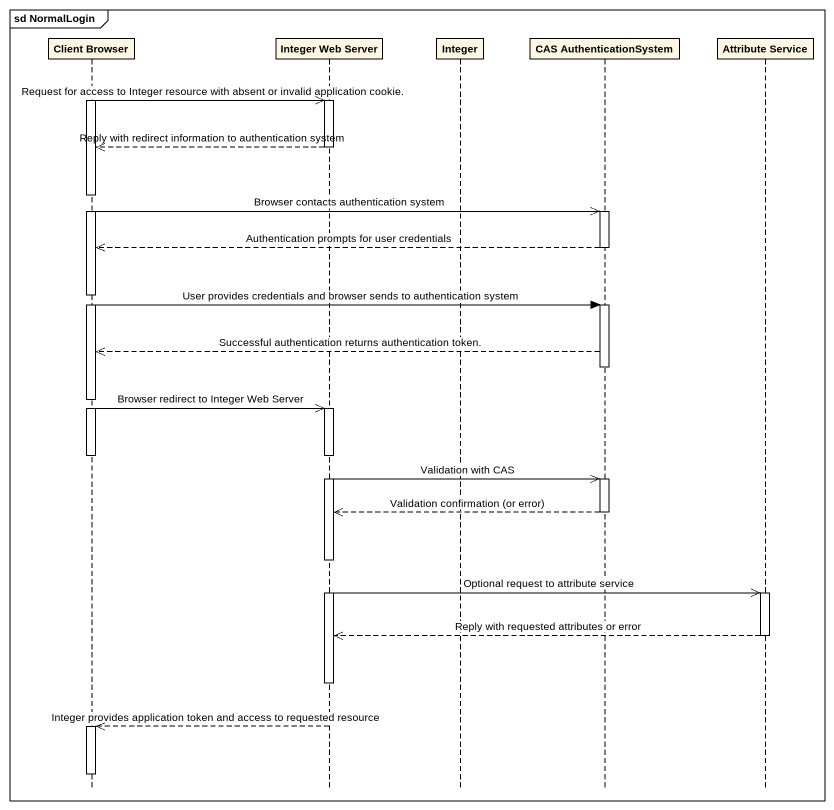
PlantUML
@startuml
mainframe sd NormalLogin
hide footbox
participant "Client Browser" as Client_Browser
participant "Integer Web Server" as Integer_Web_Server
participant Integer
participant "CAS AuthenticationSystem" as CAS_AuthenticationSystem
participant "Attribute Service" as Attribute_Service

activate Client_Browser
Client_Browser ->> Integer_Web_Server : Request for access to Integer resource with absent or invalid application cookie.
activate Integer_Web_Server
Integer_Web_Server -->> Client_Browser : Reply with redirect information to authentication system
deactivate Integer_Web_Server
Client_Browser ->> CAS_AuthenticationSystem : Browser contacts authentication system
activate CAS_AuthenticationSystem
CAS_AuthenticationSystem -->> Client_Browser : Authentication prompts for user credentials
deactivate CAS_AuthenticationSystem
Client_Browser -> CAS_AuthenticationSystem : User provides credentials and browser sends to authentication system
activate CAS_AuthenticationSystem
CAS_AuthenticationSystem -->> Client_Browser : Successful authentication returns authentication token.
deactivate CAS_AuthenticationSystem
Client_Browser ->> Integer_Web_Server : Browser redirect to Integer Web Server
activate Integer_Web_Server
deactivate Client_Browser
Integer_Web_Server ->> CAS_AuthenticationSystem : Validation with CAS
activate CAS_AuthenticationSystem
CAS_AuthenticationSystem -->> Integer_Web_Server : Validation confirmation (or error)
deactivate CAS_AuthenticationSystem
Integer_Web_Server ->> Attribute_Service : Optional request to attribute service
activate Attribute_Service
Attribute_Service -->> Integer_Web_Server : Reply with requested attributes or error
deactivate Attribute_Service
deactivate Integer_Web_Server
Integer_Web_Server -->> Client_Browser : Integer provides application token and access to requested resource
activate Client_Browser
deactivate Client_Browser
@enduml
